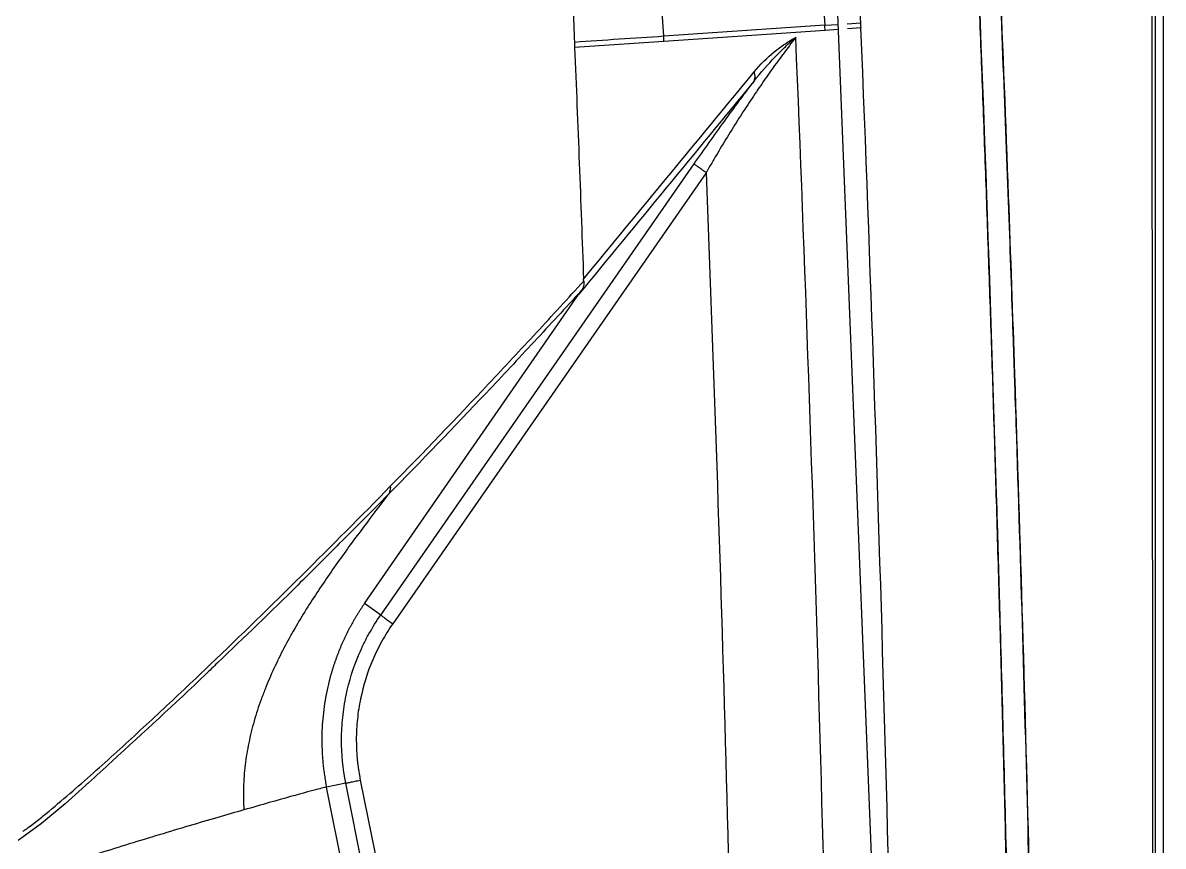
# Model space of a CAD drawing. Extents: x 527 to 611, y 788 to 934.
# Drawn here: x 600.36 to 611.5, y 859.67 to 867.71 of the extents above; entities that cross this region are included whole.
import ezdxf

# ---------------------------------------------------------------- set-up
doc = ezdxf.new("R2010")
doc.units = 0
doc.header["$MEASUREMENT"] = 0
doc.layers.add('1', color=4, linetype='Continuous')
doc.layers.add('GEOMETRY', color=4, linetype='Continuous', lineweight=25)

# ---------------------------------------------------------------- blocks, each defined once
blk = doc.blocks.new('2026_FLASH')
at = {"layer": 'GEOMETRY'}
for p, q in [((84.42, 81.522), (84.42, 2.898)), ((81.094, 68.191), (81.586, 55.85)), ((80.928, 67.116), (81.115, 64.373)), ((79.543, 64.265), (79.517, 64.643)), ((81.115, 64.373), (79.543, 64.265)), ((81.115, 64.373), (81.246, 64.381)), ((81.335, 64.387), (81.468, 64.396)), ((81.12, 64.323), (79.545, 64.215)), ((81.248, 64.331), (81.12, 64.323)), ((81.47, 64.346), (81.339, 64.337)), ((79.545, 64.215), (78.674, 64.156)), ((76.78, 58.617), (79.84, 63.019)), ((79.958, 62.933), (76.898, 58.532)), ((76.621, 58.728), (78.712, 61.746)), ((76.78, 58.617), (76.621, 58.728)), ((76.44, 56.976), (76.251, 56.938)), ((76.892, 53.74), (76.251, 56.938)), ((77.083, 53.779), (76.44, 56.976)), ((76.581, 57.006), (77.224, 53.808))]:
    blk.add_line(p, q, dxfattribs=at)
at = {"layer": 'GEOMETRY', "flags": 128}
for points in [[(81.47, 64.346), (81.469, 64.375), (81.468, 64.397)], [(81.47, 64.346), (81.469, 64.375), (81.468, 64.397)], [(73.897, 56.953), (73.698, 56.773), (73.469, 56.581), (73.242, 56.417), (73.242, 56.417), (73.242, 56.417)]]:
    blk.add_lwpolyline(points, dxfattribs=at)
at = {"layer": 'GEOMETRY'}
for centre, radius, start, end in [((-466.784, 42.21), 548.7, 0.85849, 2.31212), ((80.333, 63.872), 0.103, 334.1304, 25.9472)]:
    blk.add_arc(centre, radius, start, end, dxfattribs=at)
for points, knots in [([(84.346, 2.898), (84.346, 2.924), (84.346, 2.949), (84.346, 3), (84.346, 3.077), (84.346, 3.256), (84.346, 3.615), (84.346, 4.331), (84.346, 5.765), (84.346, 6.993), (84.346, 9.45), (84.345, 11.088), (84.345, 16.002), (84.345, 19.278), (84.344, 29.106), (84.344, 35.658), (84.344, 48.762), (84.344, 55.314), (84.345, 65.142), (84.345, 68.418), (84.345, 73.332), (84.346, 74.97), (84.346, 77.427), (84.346, 78.655), (84.346, 80.089), (84.346, 80.805), (84.346, 81.164), (84.346, 81.343), (84.346, 81.42), (84.346, 81.471), (84.346, 81.496), (84.346, 81.522)], [0, 0, 0, 0, 0.000977, 0.000977, 0.001953, 0.003906, 0.007813, 0.015625, 0.03125, 0.0625, 0.0625, 0.125, 0.125, 0.25, 0.25, 0.5, 0.5, 0.75, 0.75, 0.875, 0.875, 0.9375, 0.9375, 0.96875, 0.984375, 0.992188, 0.996094, 0.998047, 0.999023, 0.999023, 1, 1, 1, 1]), ([(84.346, 2.898), (84.346, 2.924), (84.346, 2.949), (84.346, 3), (84.346, 3.077), (84.346, 3.256), (84.346, 3.615), (84.346, 4.331), (84.346, 5.765), (84.346, 6.993), (84.346, 9.45), (84.345, 11.088), (84.345, 16.002), (84.345, 19.278), (84.344, 29.106), (84.344, 35.658), (84.344, 48.762), (84.344, 55.314), (84.345, 65.142), (84.345, 68.418), (84.345, 73.332), (84.346, 74.97), (84.346, 77.427), (84.346, 78.655), (84.346, 80.089), (84.346, 80.805), (84.346, 81.164), (84.346, 81.343), (84.346, 81.42), (84.346, 81.471), (84.346, 81.496), (84.346, 81.522)], [0, 0, 0, 0, 0.000977, 0.000977, 0.001953, 0.003906, 0.007813, 0.015625, 0.03125, 0.0625, 0.0625, 0.125, 0.125, 0.25, 0.25, 0.5, 0.5, 0.75, 0.75, 0.875, 0.875, 0.9375, 0.9375, 0.96875, 0.984375, 0.992188, 0.996094, 0.998047, 0.999023, 0.999023, 1, 1, 1, 1]), ([(84.277, 81.473), (84.277, 81.469), (84.277, 81.466), (84.277, 81.46), (84.277, 81.45), (84.277, 81.428), (84.277, 81.383), (84.277, 81.294), (84.278, 81.115), (84.278, 80.757), (84.28, 80.041), (84.283, 78.61), (84.286, 77.383), (84.291, 74.929), (84.294, 73.293), (84.303, 68.385), (84.308, 65.113), (84.315, 58.569), (84.318, 55.298), (84.321, 48.754), (84.323, 42.21), (84.321, 35.666), (84.318, 29.122), (84.315, 25.851), (84.308, 19.307), (84.303, 16.035), (84.291, 9.491), (84.284, 6.219), (84.277, 2.947)], [0, 0, 0, 0, 0.000122, 0.000122, 0.000244, 0.000488, 0.000977, 0.001953, 0.003906, 0.007812, 0.015625, 0.03125, 0.0625, 0.0625, 0.125, 0.125, 0.25, 0.25, 0.375, 0.375, 0.5, 0.625, 0.625, 0.75, 0.75, 0.875, 0.875, 1, 1, 1, 1]), ([(84.277, 81.473), (84.277, 81.469), (84.277, 81.466), (84.277, 81.46), (84.277, 81.45), (84.277, 81.428), (84.277, 81.383), (84.277, 81.294), (84.278, 81.115), (84.278, 80.757), (84.28, 80.041), (84.283, 78.61), (84.286, 77.383), (84.291, 74.929), (84.294, 73.293), (84.303, 68.385), (84.308, 65.113), (84.315, 58.569), (84.318, 55.298), (84.321, 48.754), (84.323, 42.21), (84.321, 35.666), (84.318, 29.122), (84.315, 25.851), (84.308, 19.307), (84.303, 16.035), (84.291, 9.491), (84.284, 6.219), (84.277, 2.947)], [0, 0, 0, 0, 0.000122, 0.000122, 0.000244, 0.000488, 0.000977, 0.001953, 0.003906, 0.007812, 0.015625, 0.03125, 0.0625, 0.0625, 0.125, 0.125, 0.25, 0.25, 0.375, 0.375, 0.5, 0.625, 0.625, 0.75, 0.75, 0.875, 0.875, 1, 1, 1, 1]), ([(83.05, 39.885), (83.051, 40.052), (83.052, 40.386), (83.053, 40.886), (83.054, 41.387), (83.055, 41.887), (83.055, 42.387), (83.054, 42.887), (83.054, 43.387), (83.052, 43.887), (83.051, 44.386), (83.049, 44.885), (83.046, 45.385), (83.043, 45.884), (83.04, 46.382), (83.036, 46.881), (83.032, 47.38), (83.028, 47.878), (83.023, 48.376), (83.017, 48.875), (83.011, 49.372), (83.005, 49.87), (82.998, 50.368), (82.991, 50.865), (82.984, 51.363), (82.976, 51.86), (82.967, 52.357), (82.959, 52.854), (82.949, 53.351), (82.94, 53.847), (82.93, 54.344), (82.919, 54.84), (82.908, 55.336), (82.897, 55.832), (82.885, 56.328), (82.873, 56.823), (82.86, 57.319), (82.847, 57.814), (82.834, 58.309), (82.82, 58.804), (82.805, 59.299), (82.787, 59.933), (82.763, 60.707), (82.733, 61.619), (82.702, 62.53), (82.669, 63.44), (82.635, 64.35), (82.599, 65.258), (82.562, 66.166), (82.524, 67.073), (82.484, 67.979), (82.443, 68.884), (82.4, 69.789), (82.356, 70.692), (82.311, 71.595), (82.263, 72.497), (82.215, 73.398), (82.165, 74.298), (82.114, 75.197), (82.061, 76.096), (82.007, 76.993), (81.951, 77.89), (81.894, 78.786), (81.855, 79.383), (81.835, 79.681)], [0, 0, 0, 0, 0.012574, 0.025144, 0.03771, 0.050272, 0.06283, 0.075385, 0.087935, 0.100482, 0.113025, 0.125564, 0.138099, 0.15063, 0.163158, 0.175682, 0.188202, 0.200718, 0.213231, 0.225739, 0.238244, 0.250746, 0.263243, 0.275737, 0.288227, 0.300713, 0.313196, 0.325675, 0.338151, 0.350622, 0.36309, 0.375555, 0.388015, 0.400473, 0.412926, 0.425376, 0.437822, 0.450265, 0.462704, 0.47514, 0.487572, 0.5, 0.522935, 0.54585, 0.568745, 0.59162, 0.614475, 0.63731, 0.660125, 0.68292, 0.705695, 0.728451, 0.751187, 0.773903, 0.7966, 0.819277, 0.841935, 0.864573, 0.887192, 0.909792, 0.932373, 0.954934, 0.977477, 1, 1, 1, 1]), ([(81.835, 79.681), (82.27, 73.121), (82.588, 66.492), (82.791, 59.768), (82.792, 59.742), (82.794, 59.691), (82.795, 59.665), (82.797, 59.588), (82.798, 59.536), (82.803, 59.382), (82.806, 59.279), (82.815, 58.969), (82.821, 58.763), (82.838, 58.144), (82.849, 57.732), (82.882, 56.493), (82.901, 55.667), (82.955, 53.186), (82.983, 51.529), (83.048, 46.552), (83.063, 43.224), (83.05, 39.885)], [0, 0, 0, 0, 0.5, 0.5, 0.501953, 0.501953, 0.503906, 0.503906, 0.507812, 0.507812, 0.515625, 0.515625, 0.53125, 0.53125, 0.5625, 0.5625, 0.625, 0.625, 0.75, 0.75, 1, 1, 1, 1]), ([(82.011, 79.693), (82.021, 79.542), (82.043, 79.232), (82.075, 78.755), (82.108, 78.253), (82.143, 77.727), (82.178, 77.176), (82.215, 76.601), (82.252, 76.002), (82.29, 75.378), (82.329, 74.729), (82.369, 74.057), (82.409, 73.359), (82.449, 72.637), (82.49, 71.891), (82.532, 71.12), (82.61, 69.616), (82.711, 67.523), (82.821, 64.98), (82.904, 62.839), (83.007, 59.911), (83.115, 56.207), (83.213, 51.502), (83.27, 46.885), (83.289, 42.214), (83.27, 37.543), (83.213, 32.926), (83.116, 28.219), (83.008, 24.514), (82.904, 21.586), (82.821, 19.444), (82.711, 16.901), (82.601, 14.634), (82.505, 12.8), (82.437, 11.556), (82.37, 10.38), (82.304, 9.271), (82.241, 8.231), (82.179, 7.259), (82.121, 6.355), (82.065, 5.519), (82.029, 4.984), (82.011, 4.728)], [0, 0, 0, 0, 0.006051, 0.012427, 0.019129, 0.026157, 0.033511, 0.04119, 0.049196, 0.057527, 0.066186, 0.07517, 0.084481, 0.094119, 0.104084, 0.114376, 0.124996, 0.164277, 0.198205, 0.22677, 0.249964, 0.315334, 0.374941, 0.438178, 0.499952, 0.561724, 0.624959, 0.684584, 0.749972, 0.773174, 0.801748, 0.835687, 0.874981, 0.892502, 0.909113, 0.924816, 0.939612, 0.9535, 0.966483, 0.97856, 0.989732, 1, 1, 1, 1]), ([(82.011, 4.728), (82.119, 6.301), (82.253, 8.34), (82.432, 11.474), (82.469, 12.13), (82.524, 13.158), (82.542, 13.508), (82.565, 13.955), (82.57, 14.045), (82.579, 14.225), (82.584, 14.315), (82.597, 14.582), (82.606, 14.758), (82.684, 16.324), (82.741, 17.589), (82.838, 19.868), (82.877, 20.881), (82.926, 22.209), (82.941, 22.62), (82.957, 23.094), (82.96, 23.187), (82.966, 23.369), (82.969, 23.457), (82.978, 23.721), (82.984, 23.897), (83.035, 25.468), (83.074, 26.815), (83.139, 29.412), (83.166, 30.661), (83.193, 32.161), (83.199, 32.458), (83.208, 33.046), (83.213, 33.338), (83.226, 34.214), (83.234, 34.796), (83.269, 37.693), (83.283, 39.972), (83.283, 44.45), (83.269, 46.729), (83.234, 49.626), (83.226, 50.208), (83.213, 51.084), (83.208, 51.376), (83.199, 51.964), (83.193, 52.261), (83.166, 53.761), (83.139, 55.01), (83.074, 57.607), (83.035, 58.954), (82.984, 60.525), (82.978, 60.7), (82.969, 60.964), (82.966, 61.053), (82.96, 61.234), (82.957, 61.327), (82.941, 61.801), (82.926, 62.212), (82.877, 63.54), (82.838, 64.552), (82.741, 66.83), (82.684, 68.096), (82.606, 69.662), (82.597, 69.838), (82.584, 70.105), (82.579, 70.194), (82.57, 70.374), (82.565, 70.464), (82.542, 70.911), (82.524, 71.261), (82.469, 72.29), (82.432, 72.946), (82.253, 76.081), (82.119, 78.12), (82.011, 79.693)], [0, 0, 0, 0, 0.0625, 0.0625, 0.078125, 0.078125, 0.085938, 0.085938, 0.087891, 0.087891, 0.089844, 0.089844, 0.09375, 0.09375, 0.125, 0.125, 0.15625, 0.15625, 0.171875, 0.171875, 0.175781, 0.175781, 0.179688, 0.179688, 0.1875, 0.1875, 0.25, 0.25, 0.3125, 0.3125, 0.328125, 0.328125, 0.34375, 0.34375, 0.375, 0.375, 0.5, 0.5, 0.625, 0.625, 0.65625, 0.65625, 0.671875, 0.671875, 0.6875, 0.6875, 0.75, 0.75, 0.8125, 0.8125, 0.820312, 0.820312, 0.824219, 0.824219, 0.828125, 0.828125, 0.84375, 0.84375, 0.875, 0.875, 0.90625, 0.90625, 0.910156, 0.910156, 0.912109, 0.912109, 0.914062, 0.914062, 0.921875, 0.921875, 0.9375, 0.9375, 1, 1, 1, 1]), ([(81.468, 64.396), (81.458, 64.625), (81.444, 64.968), (81.425, 65.425), (81.41, 65.768), (81.396, 66.111), (81.376, 66.569), (81.36, 66.912), (81.347, 67.14)], [0, 0, 0, 0, 0.25, 0.375, 0.5, 0.625, 0.75, 1, 1, 1, 1]), ([(78.613, 65.624), (78.614, 65.611), (78.617, 65.54), (78.622, 65.412), (78.632, 65.183), (78.644, 64.895), (78.658, 64.551), (78.668, 64.321), (78.672, 64.206)], [0, 0, 0, 0, 0.0143428, 0.0768428, 0.1393428, 0.2643428, 0.3893428, 0.5143428, 0.5143428, 0.5143428, 0.5143428]), ([(80.833, 64.255), (80.831, 64.252), (80.829, 64.25), (80.825, 64.244), (80.818, 64.236), (80.804, 64.218), (80.791, 64.201), (80.766, 64.168), (80.749, 64.145), (80.698, 64.076), (80.662, 64.029), (80.591, 63.93), (80.555, 63.879), (80.481, 63.772), (80.443, 63.717), (80.368, 63.604), (80.33, 63.546), (80.255, 63.428), (80.217, 63.368), (80.142, 63.246), (80.104, 63.184), (80.049, 63.091), (80.031, 63.06), (80.003, 63.012), (79.994, 62.997), (79.981, 62.973), (79.974, 62.961), (79.967, 62.949), (79.962, 62.941), (79.96, 62.937), (79.958, 62.933)], [0, 0, 0, 0, 0.007813, 0.007813, 0.015625, 0.03125, 0.0625, 0.0625, 0.125, 0.125, 0.25, 0.25, 0.375, 0.375, 0.5, 0.5, 0.625, 0.625, 0.75, 0.75, 0.875, 0.875, 0.9375, 0.9375, 0.96875, 0.96875, 0.984375, 0.992187, 0.992187, 1, 1, 1, 1]), ([(80.425, 63.917), (80.487, 63.992), (80.553, 64.056), (80.655, 64.14), (80.69, 64.166), (80.743, 64.201), (80.761, 64.213), (80.788, 64.229), (80.797, 64.235), (80.815, 64.245), (80.824, 64.25), (80.833, 64.255)], [0, 0, 0, 0, 0.5, 0.5, 0.75, 0.75, 0.875, 0.875, 0.9375, 0.9375, 1, 1, 1, 1]), ([(80.425, 63.827), (80.493, 63.913), (80.561, 63.99), (80.663, 64.097), (80.697, 64.131), (80.748, 64.179), (80.765, 64.195), (80.791, 64.218), (80.799, 64.226), (80.816, 64.241), (80.825, 64.248), (80.833, 64.255)], [0, 0, 0, 0, 0.5, 0.5, 0.75, 0.75, 0.875, 0.875, 0.9375, 0.9375, 1, 1, 1, 1]), ([(79.84, 63.019), (79.939, 63.161), (80.038, 63.3), (80.184, 63.502), (80.233, 63.569), (80.306, 63.667), (80.33, 63.7), (80.378, 63.764), (80.402, 63.795), (80.425, 63.827)], [0, 0, 0, 0, 0.5, 0.5, 0.75, 0.75, 0.875, 0.875, 1, 1, 1, 1]), ([(79.958, 62.933), (79.943, 62.944), (79.928, 62.954), (79.901, 62.974), (79.888, 62.983), (79.867, 62.998), (79.858, 63.005), (79.845, 63.014), (79.841, 63.017), (79.84, 63.019)], [0, 0, 0, 0, 0.25, 0.25, 0.5, 0.5, 0.75, 0.75, 1, 1, 1, 1]), ([(76.874, 59.873), (77.199, 60.204), (77.518, 60.537), (77.99, 61.039), (78.146, 61.206), (78.456, 61.541), (78.61, 61.709), (78.762, 61.876)], [0, 0, 0, 0, 0.5, 0.5, 0.75, 0.75, 1, 1, 1, 1]), ([(78.762, 61.876), (78.764, 61.868), (78.764, 61.86), (78.763, 61.843), (78.762, 61.835), (78.759, 61.822), (78.758, 61.818), (78.755, 61.81), (78.753, 61.806), (78.749, 61.798), (78.747, 61.794), (78.742, 61.787), (78.74, 61.783), (78.737, 61.78)], [0, 0, 0, 0, 0.25, 0.25, 0.5, 0.5, 0.625, 0.625, 0.75, 0.75, 0.875, 0.875, 1, 1, 1, 1]), ([(78.737, 61.78), (78.586, 61.615), (78.433, 61.45), (78.124, 61.118), (77.969, 60.952), (77.497, 60.454), (77.177, 60.121), (76.85, 59.789)], [0, 0, 0, 0, 0.25, 0.25, 0.5, 0.5, 1, 1, 1, 1]), ([(78.712, 61.746), (78.713, 61.748), (78.714, 61.749), (78.716, 61.752), (78.717, 61.754), (78.721, 61.758), (78.723, 61.761), (78.729, 61.77), (78.733, 61.775), (78.737, 61.78)], [0, 0, 0, 0, 0.125, 0.125, 0.25, 0.25, 0.5, 0.5, 1, 1, 1, 1]), ([(73.286, 56.505), (73.295, 56.511), (73.304, 56.517), (73.323, 56.531), (73.333, 56.538), (73.361, 56.559), (73.38, 56.573), (73.438, 56.618), (73.476, 56.649), (73.591, 56.743), (73.667, 56.808), (73.821, 56.94), (73.898, 57.008), (74.051, 57.144), (74.127, 57.213), (74.357, 57.421), (74.51, 57.562), (74.813, 57.846), (74.965, 57.989), (75.416, 58.42), (75.713, 58.71), (76.3, 59.291), (76.589, 59.582), (76.874, 59.873)], [0, 0, 0, 0, 0.007813, 0.007813, 0.015625, 0.015625, 0.03125, 0.03125, 0.0625, 0.0625, 0.125, 0.125, 0.1875, 0.1875, 0.25, 0.25, 0.375, 0.375, 0.5, 0.5, 0.75, 0.75, 1, 1, 1, 1]), ([(76.874, 59.873), (76.875, 59.858), (76.874, 59.843), (76.865, 59.814), (76.859, 59.8), (76.85, 59.789)], [0, 0, 0, 0, 0.5, 0.5, 1, 1, 1, 1]), ([(76.85, 59.789), (76.772, 59.687), (76.606, 59.469), (76.356, 59.13), (76.109, 58.768), (75.881, 58.392), (75.735, 58.097), (75.661, 57.92), (75.641, 57.869), (75.628, 57.834), (75.593, 57.74), (75.542, 57.583), (75.489, 57.37), (75.454, 57.154), (75.437, 56.934), (75.439, 56.788), (75.444, 56.715)], [0, 0, 0, 0, 0.1093889, 0.2343889, 0.3593889, 0.4843889, 0.6093889, 0.6406389, 0.6484514, 0.6562639, 0.6718889, 0.7343889, 0.7968889, 0.8593889, 0.9218889, 0.9843889, 0.9843889, 0.9843889, 0.9843889]), ([(76.85, 59.789), (76.85, 59.789), (76.694, 59.63), (76.535, 59.472), (76.376, 59.314)], [0, 0, 0, 0, 0.000001, 1, 1, 1, 1]), ([(76.376, 59.314), (76.241, 59.178), (75.851, 58.786), (75.449, 58.401), (75.186, 58.15)], [0, 0, 0, 0, 0.345902, 1, 1, 1, 1]), ([(76.621, 58.727), (76.615, 58.719), (76.604, 58.702), (76.587, 58.676), (76.57, 58.651), (76.554, 58.625), (76.538, 58.598), (76.522, 58.572), (76.507, 58.546), (76.492, 58.519), (76.477, 58.492), (76.463, 58.465), (76.45, 58.438), (76.436, 58.41), (76.423, 58.383), (76.411, 58.355), (76.398, 58.328), (76.386, 58.3), (76.375, 58.272), (76.364, 58.244), (76.353, 58.216), (76.343, 58.187), (76.333, 58.159), (76.323, 58.13), (76.314, 58.102), (76.305, 58.073), (76.297, 58.044), (76.288, 58.016), (76.281, 57.987), (76.273, 57.958), (76.266, 57.929), (76.26, 57.9), (76.247, 57.841), (76.231, 57.753), (76.216, 57.634), (76.207, 57.516), (76.205, 57.418), (76.206, 57.34), (76.208, 57.283), (76.211, 57.225), (76.216, 57.168), (76.223, 57.11), (76.231, 57.053), (76.24, 56.995), (76.247, 56.957), (76.251, 56.938)], [0, 0, 0, 0, 0.016408, 0.032798, 0.049169, 0.065521, 0.081855, 0.098169, 0.114466, 0.130743, 0.147002, 0.163242, 0.179464, 0.195667, 0.211852, 0.228018, 0.244165, 0.260295, 0.276406, 0.292498, 0.308572, 0.324627, 0.340664, 0.356682, 0.372681, 0.388663, 0.404625, 0.42057, 0.436496, 0.452404, 0.468294, 0.484165, 0.500018, 0.563988, 0.627598, 0.690849, 0.753743, 0.784297, 0.814916, 0.845599, 0.876348, 0.907162, 0.938043, 0.968989, 1, 1, 1, 1]), ([(76.44, 56.976), (76.411, 57.118), (76.397, 57.26), (76.398, 57.474), (76.402, 57.546), (76.413, 57.653), (76.418, 57.689), (76.429, 57.76), (76.435, 57.796), (76.471, 57.971), (76.514, 58.108), (76.585, 58.272), (76.6, 58.305), (76.631, 58.37), (76.648, 58.402), (76.701, 58.496), (76.739, 58.558), (76.78, 58.617)], [0, 0, 0, 0, 0.25, 0.25, 0.375, 0.375, 0.4375, 0.4375, 0.5, 0.5, 0.75, 0.75, 0.8125, 0.8125, 0.875, 0.875, 1, 1, 1, 1]), ([(76.78, 58.617), (76.781, 58.616), (76.785, 58.613), (76.798, 58.603), (76.807, 58.597), (76.828, 58.581), (76.841, 58.572), (76.868, 58.553), (76.883, 58.542), (76.898, 58.532)], [0, 0, 0, 0, 0.25, 0.25, 0.5, 0.5, 0.75, 0.75, 1, 1, 1, 1]), ([(76.898, 58.532), (76.859, 58.477), (76.824, 58.42), (76.775, 58.332), (76.759, 58.302), (76.73, 58.242), (76.716, 58.211), (76.65, 58.058), (76.611, 57.931), (76.577, 57.768), (76.571, 57.735), (76.56, 57.669), (76.556, 57.635), (76.546, 57.536), (76.542, 57.469), (76.542, 57.27), (76.555, 57.138), (76.581, 57.006)], [0, 0, 0, 0, 0.125, 0.125, 0.1875, 0.1875, 0.25, 0.25, 0.5, 0.5, 0.5625, 0.5625, 0.625, 0.625, 0.75, 0.75, 1, 1, 1, 1]), ([(75.186, 58.15), (75.148, 58.112), (74.81, 57.785), (74.39, 57.404), (73.994, 57.04), (73.907, 56.962), (73.897, 56.953)], [0, 0, 0, 0, 0.091225, 0.803084, 0.977059, 1, 1, 1, 1]), ([(76.251, 56.938), (76.232, 56.934), (76.186, 56.923), (76.102, 56.9), (75.994, 56.871), (75.775, 56.81), (75.532, 56.74), (75.444, 56.715)], [0.6850834, 0.6850834, 0.6850834, 0.6850834, 0.7857696, 0.7857696, 0.8100834, 0.9350834, 1, 1, 1, 1]), ([(76.44, 56.976), (76.441, 56.977), (76.446, 56.978), (76.462, 56.981), (76.472, 56.983), (76.498, 56.989), (76.513, 56.992), (76.546, 56.998), (76.563, 57.002), (76.581, 57.006)], [0, 0, 0, 0, 0.25, 0.25, 0.5, 0.5, 0.75, 0.75, 1, 1, 1, 1]), ([(75.444, 56.715), (75.363, 56.692), (75.101, 56.616), (74.814, 56.531), (74.423, 56.413), (74.029, 56.292), (73.488, 56.117), (73.055, 55.966), (72.879, 55.89), (72.819, 55.856), (72.809, 55.85), (72.799, 55.845)], [-0.0246354, -0.0246354, -0.0246354, -0.0246354, 0.035448, 0.160448, 0.160448, 0.285448, 0.410448, 0.535448, 0.660448, 0.660448, 0.6850834, 0.6850834, 0.6850834, 0.6850834])]:
    blk.add_open_spline(points, degree=3, knots=knots, dxfattribs=at)
for points in [[(81.12, 64.323), (81.12, 64.331), (81.118, 64.348), (81.115, 64.364), (81.115, 64.373)], [(79.543, 64.265), (79.398, 64.255), (79.108, 64.236), (78.817, 64.216), (78.672, 64.206)], [(79.545, 64.215), (79.545, 64.224), (79.544, 64.24), (79.543, 64.257), (79.543, 64.265)], [(81.216, 50.984), (81.143, 55.409), (81.015, 59.833), (80.833, 64.255)], [(78.672, 64.206), (78.673, 64.198), (78.673, 64.181), (78.674, 64.164), (78.674, 64.156)], [(78.674, 64.156), (78.705, 63.402), (78.733, 62.649), (78.761, 61.895)], [(78.761, 61.895), (79.316, 62.57), (79.871, 63.243), (80.425, 63.917)], [(80.425, 63.827), (79.854, 63.134), (79.283, 62.44), (78.712, 61.746)], [(79.958, 62.933), (80.106, 59.11), (80.214, 55.284), (80.28, 51.458)], [(78.762, 61.876), (78.761, 61.882), (78.761, 61.888), (78.761, 61.895)]]:
    blk.add_open_spline(points, degree=3, dxfattribs=at)

msp = doc.modelspace()

# ---------------------------------------------------------------- block references
at = {"layer": '1'}
msp.add_blockref('2026_FLASH', (527.079, 803.314), dxfattribs=at)

doc.saveas('drawing.dxf')
